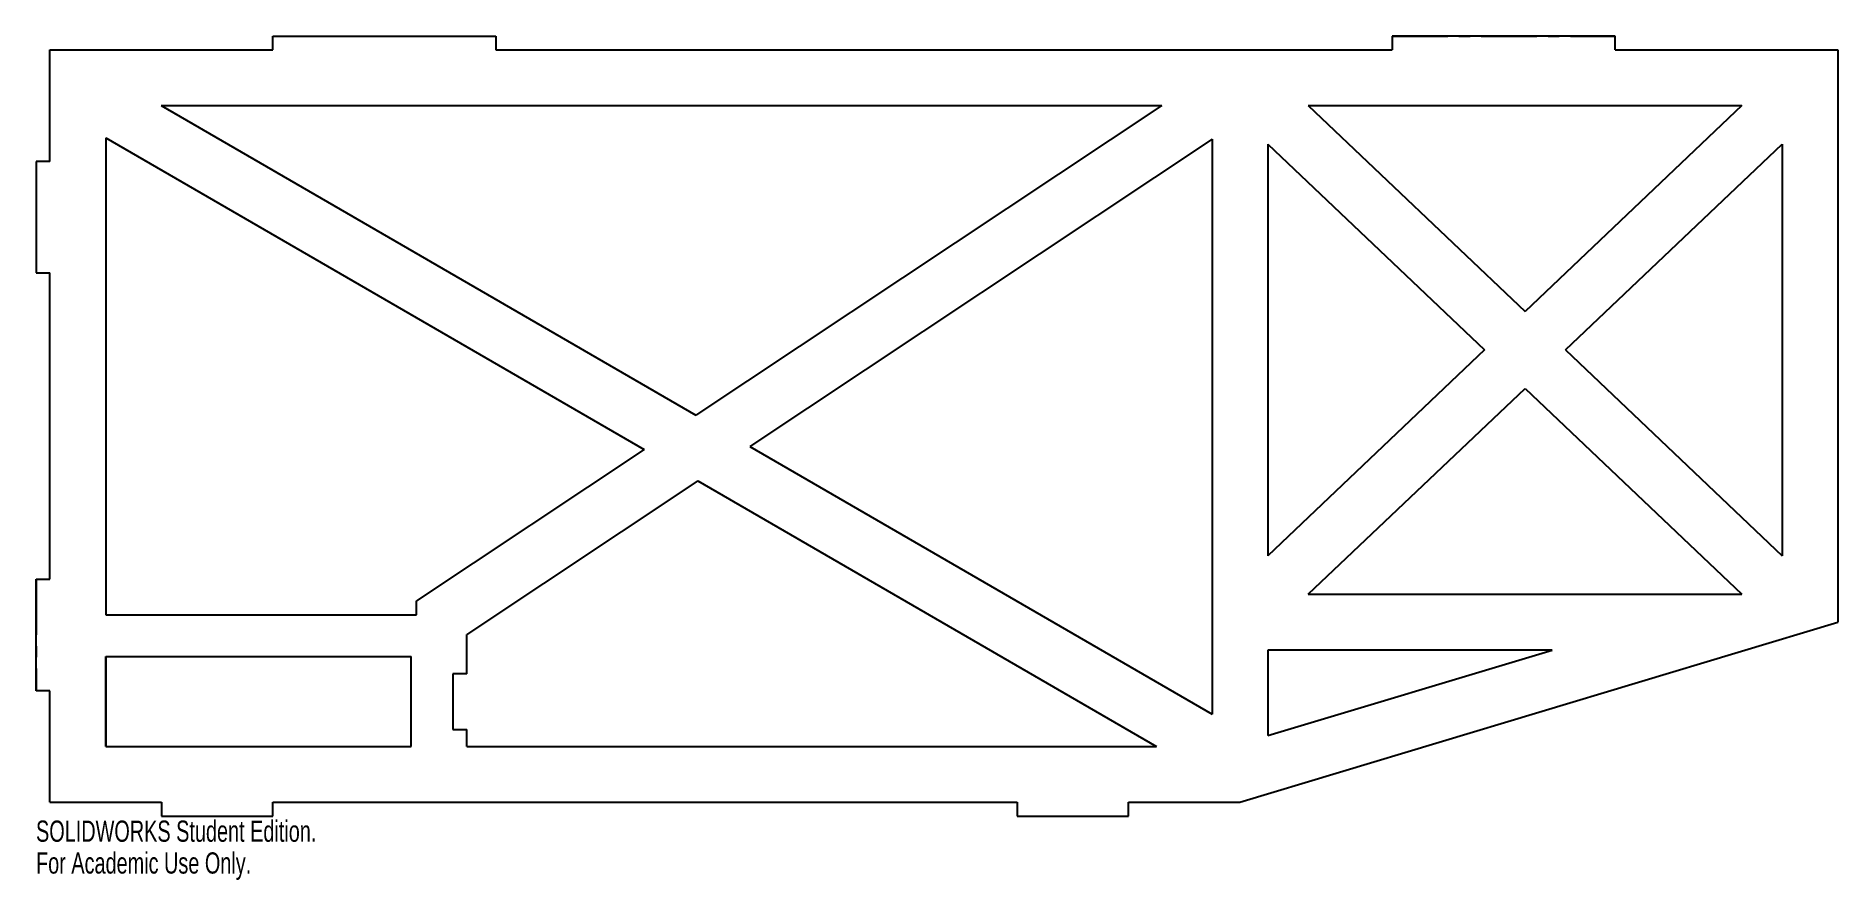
# Model space of a CAD drawing. Header units: millimetres. Extents: x -139 to 272, y -103 to 89.
import ezdxf

# ---------------------------------------------------------------- set-up
doc = ezdxf.new("R2010")
doc.units = ezdxf.units.MM
doc.linetypes.add('CENTERX2', pattern=[20.32, 12.7, -2.54, 2.54, -2.54])
doc.styles.add('SLDTEXTSTYLE0', font='TXT', dxfattribs={"width": 0.7})

msp = doc.modelspace()

# ---------------------------------------------------------------- linework, layer by layer
at = {"color": 7, "linetype": 'CENTERX2'}
for p, q in [((-84.77, 88.9), (-33.97, 88.9)), ((170.22, 88.9), (221.02, 88.9)), ((-138.75, 60.33), (-138.75, 34.92)), ((-138.75, -34.92), (-138.75, -60.33)), ((-122.87, -43.03), (-52.05, -43.03)), ((-43.75, -56.44), (-43.75, -69.14)), ((-110.17, -88.9), (-84.77, -88.9)), ((84.77, -88.9), (110.17, -88.9))]:
    msp.add_line(p, q, dxfattribs=at)
at = {"color": 7, "linetype": 'Continuous'}
for p, q in [((-84.77, 85.72), (-84.77, 88.9)), ((-84.77, 88.9), (-33.97, 88.9)), ((-33.97, 88.9), (-33.97, 85.72)), ((221.02, 88.9), (170.22, 88.9)), ((170.22, 88.9), (170.22, 85.72)), ((221.02, 85.72), (221.02, 88.9)), ((-135.57, 85.72), (-84.77, 85.72)), ((-135.57, 60.33), (-135.57, 85.72)), ((-33.97, 85.72), (135.57, 85.72)), ((135.57, 85.72), (170.22, 85.72)), ((221.02, 85.72), (271.82, 85.72)), ((271.82, 85.72), (271.82, -44.7)), ((-110.21, 73.03), (117.75, 73.03)), ((-110.21, 73.03), (11.6, 2.46)), ((117.75, 73.03), (11.6, 2.46)), ((151.14, 73.03), (249.9, 73.03)), ((151.14, 73.03), (200.52, 26.1)), ((249.9, 73.03), (200.52, 26.1)), ((-122.87, 65.69), (-122.87, -43.03)), ((-122.87, 65.69), (-0.2, -5.38)), ((129.22, 65.4), (23.86, -4.64)), ((129.22, 65.4), (129.22, -65.69)), ((141.92, 64.26), (141.92, -29.59)), ((141.92, 64.26), (191.3, 17.34)), ((209.74, 17.34), (259.12, 64.26)), ((259.12, 64.26), (259.12, -29.59)), ((-135.57, 60.33), (-138.75, 60.33)), ((-138.75, 60.33), (-138.75, 34.92)), ((-138.75, 34.92), (-135.57, 34.92)), ((-135.57, -34.92), (-135.57, 34.92)), ((191.3, 17.34), (141.92, -29.59)), ((209.74, 17.34), (259.12, -29.59)), ((151.14, -38.35), (200.52, 8.58)), ((200.52, 8.58), (249.9, -38.35)), ((-0.2, -5.38), (-52.05, -39.85)), ((23.86, -4.64), (129.22, -65.69)), ((12.06, -12.49), (-40.58, -47.48)), ((12.06, -12.49), (116.56, -73.03)), ((-138.75, -60.33), (-138.75, -34.92)), ((-138.75, -34.92), (-135.57, -34.92)), ((-52.05, -43.03), (-52.05, -39.85)), ((151.14, -38.35), (249.9, -38.35)), ((-122.87, -43.03), (-52.05, -43.03)), ((135.57, -85.72), (271.82, -44.7)), ((-40.58, -56.44), (-40.58, -47.48)), ((-122.87, -73.03), (-122.87, -52.55)), ((-122.87, -52.55), (-53.28, -52.55)), ((-122.87, -52.55), (-122.87, -73.03)), ((-53.28, -73.03), (-53.28, -52.55)), ((141.92, -51.05), (141.92, -70.55)), ((141.92, -70.55), (206.68, -51.05)), ((206.68, -51.05), (141.92, -51.05)), ((-40.58, -56.44), (-43.75, -56.44)), ((-43.75, -56.44), (-43.75, -69.14)), ((-135.57, -60.33), (-138.75, -60.33)), ((-135.57, -85.72), (-135.57, -60.33)), ((-135.57, -85.72), (-135.57, -60.33)), ((-43.75, -69.14), (-40.58, -69.14)), ((-40.58, -73.03), (-40.58, -69.14)), ((-122.87, -73.03), (-53.28, -73.03)), ((-122.87, -73.03), (-53.28, -73.03)), ((-40.58, -73.03), (116.56, -73.03)), ((-135.57, -85.72), (-110.17, -85.72)), ((-135.57, -85.72), (-110.17, -85.72)), ((-110.17, -85.72), (-110.17, -88.9)), ((-84.77, -88.9), (-84.77, -85.72)), ((-84.77, -85.72), (84.77, -85.72)), ((-84.77, -85.72), (-40.58, -85.72)), ((84.77, -85.72), (84.77, -88.9)), ((110.17, -88.9), (110.17, -85.72)), ((110.17, -85.72), (135.57, -85.72)), ((-110.17, -88.9), (-84.77, -88.9)), ((84.77, -88.9), (110.17, -88.9))]:
    msp.add_line(p, q, dxfattribs=at)

# ---------------------------------------------------------------- texts
at = {"color": 7, "linetype": 'Continuous', "char_height": 4.8336, "attachment_point": 1, "style": 'SLDTEXTSTYLE0'}
for s, insert in [('SOLIDWORKS Student Edition.', (-138.75, -89.92)), ('For Academic Use Only.', (-138.75, -97.17))]:
    msp.add_mtext(s, dxfattribs=dict(at, insert=insert))

doc.saveas('drawing.dxf')
